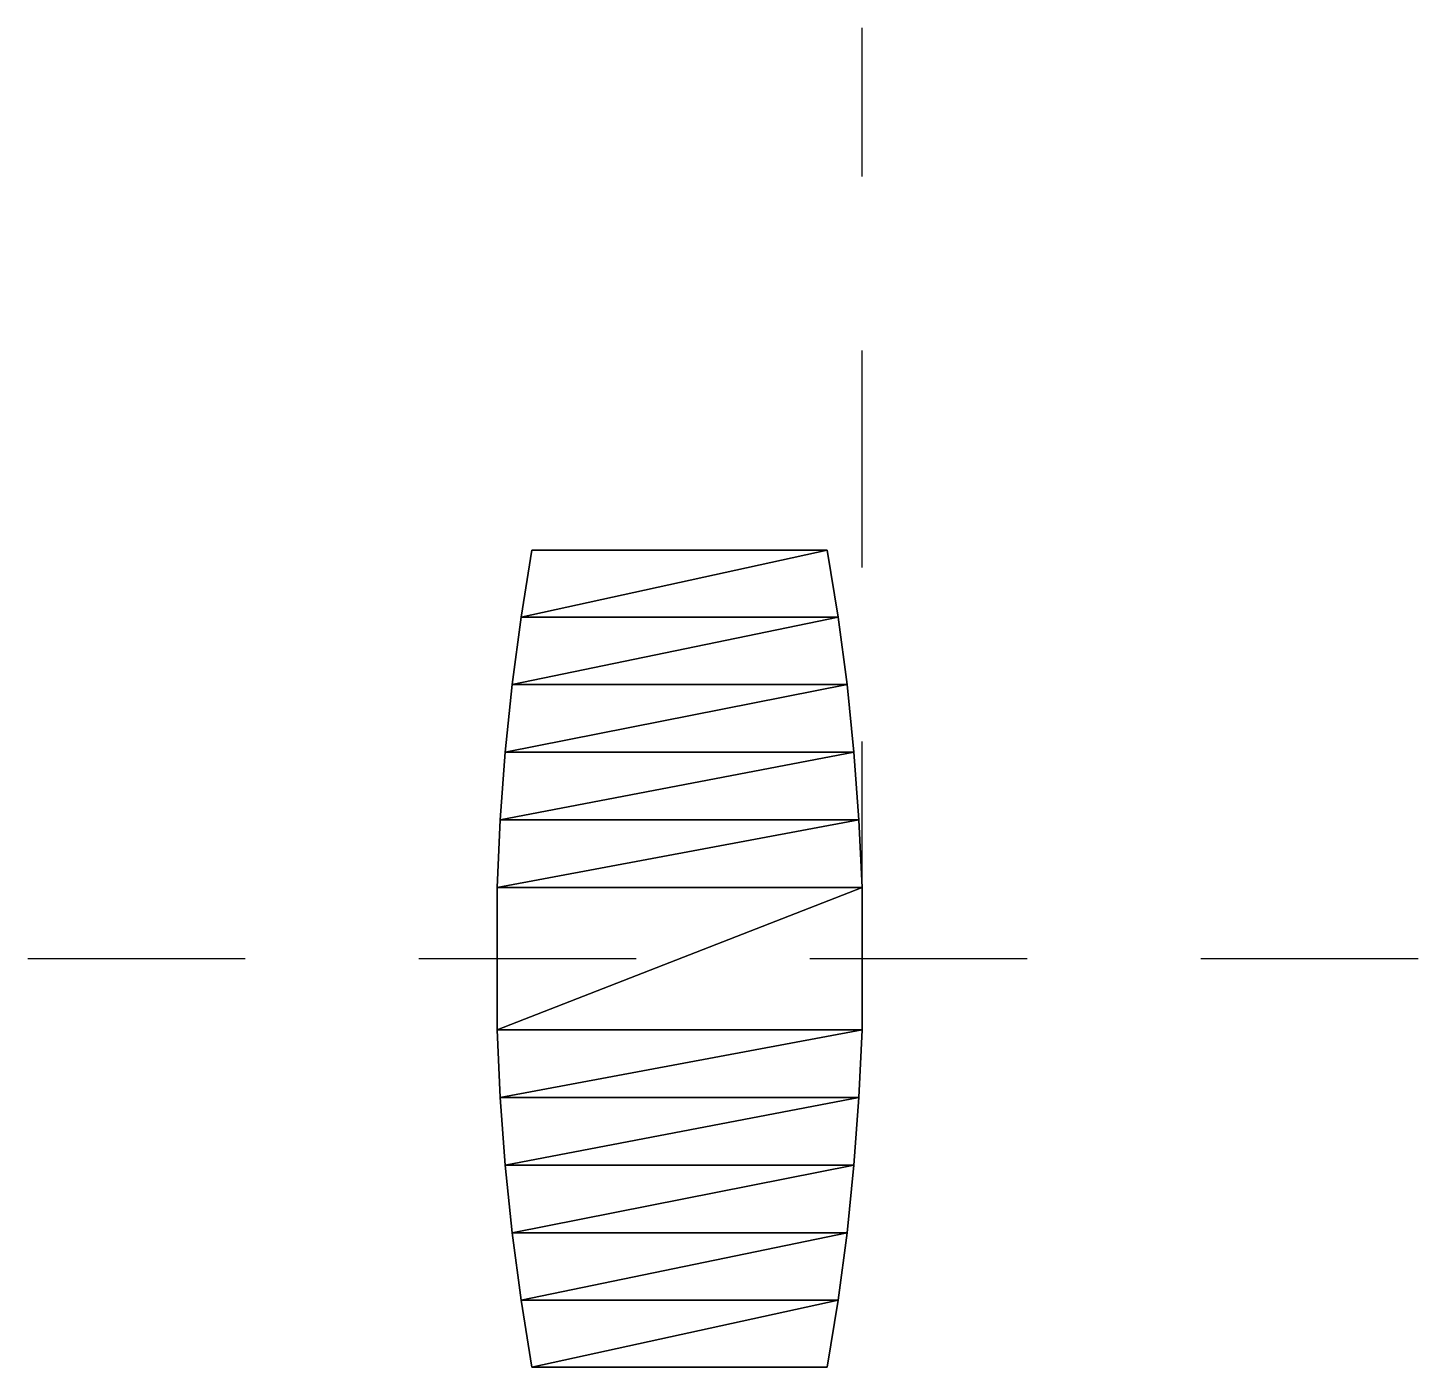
# Model space of a CAD drawing. Extents: x -608.941 to -608.139, y -307.069 to -306.299.
import ezdxf

# ---------------------------------------------------------------- set-up
doc = ezdxf.new("R2010")
doc.units = 0
doc.linetypes.add('HIDDEN2', pattern=[0.1875, 0.125, -0.0625])
doc.layers.get('0').update_dxf_attribs({"linetype": 'CONTINUOUS'})
doc.layers.add('EIXOMOB', color=1, linetype='HIDDEN2')

# ---------------------------------------------------------------- blocks, each defined once
blk = doc.blocks.new('*X5')
mesh = blk.add_polyface()
corners = [(-0.19, -0.235, 0.04667), (-0.02, -0.235, 0.01833), (-0.01376, -0.19645, 0.01729), (-0.19624, -0.19645, 0.04771), (-0.00863, -0.15774, 0.01644), (-0.20137, -0.15774, 0.04856), (-0.00463, -0.11889, 0.01577), (-0.20537, -0.11889, 0.04923), (-0.00175, -0.07994, 0.01529), (-0.20825, -0.07994, 0.04971), (0, -0.04093, 0.015), (-0.21, -0.04093, 0.05), (0, 0.04093, 0.015), (-0.21, 0.04093, 0.05), (-0.00175, 0.07994, 0.01529), (-0.20825, 0.07994, 0.04971), (-0.02, 0.235, 0.01833), (-0.19, 0.235, 0.04667), (-0.19624, 0.19645, 0.04771), (-0.01376, 0.19645, 0.01729), (-0.20137, 0.15774, 0.04856), (-0.00863, 0.15774, 0.01644), (-0.20537, 0.11889, 0.04923), (-0.00463, 0.11889, 0.01577)]
mesh.append_faces([[corners[k] for k in face] for face in [(4, 5, 3), (6, 7, 5), (8, 9, 7), (10, 11, 9), (12, 13, 11), (14, 15, 13), (20, 21, 19), (22, 23, 21), (15, 14, 23)]], dxfattribs={"vtx0": -1, "vtx2": -1})
mesh.append_faces([[corners[k] for k in face] for face in [(3, 0, 2), (2, 4, 3), (4, 6, 5), (6, 8, 7), (8, 10, 9), (10, 12, 11), (12, 14, 13), (19, 16, 18), (18, 20, 19), (20, 22, 21), (22, 15, 23)]], dxfattribs={"vtx1": -1, "vtx2": -1})
mesh.append_faces([[corners[k] for k in face] for face in [(0, 1, 2), (16, 17, 18)]], dxfattribs={"vtx2": -1})
mesh = blk.add_polyface()
corners = [(-0.19624, 0.19645, 0.04771), (-0.19, 0.235, 0.04667), (-0.19, 0.235), (-0.19624, 0.19645), (-0.20137, 0.15774), (-0.20137, 0.15774, 0.04856), (-0.20537, 0.11889), (-0.20537, 0.11889, 0.04923), (-0.20825, 0.07994), (-0.20825, 0.07994, 0.04971), (-0.21, 0.04093), (-0.21, 0.04093, 0.05)]
mesh.append_faces([[corners[k] for k in face] for face in [(0, 2, 3), (3, 5, 0), (4, 7, 5), (6, 9, 7), (8, 11, 9)]], dxfattribs={"vtx0": -1})
mesh.append_faces([[corners[k] for k in face] for face in [(0, 1, 2), (3, 4, 5), (4, 6, 7), (6, 8, 9), (8, 10, 11)]], dxfattribs={"vtx2": -1})
mesh = blk.add_polyface()
corners = [(-0.01376, -0.19645), (-0.02, -0.235), (-0.19, -0.235), (-0.19624, -0.19645), (-0.20137, -0.15774), (-0.00863, -0.15774), (-0.20537, -0.11889), (-0.00463, -0.11889), (-0.20825, -0.07994), (-0.00175, -0.07994), (-0.19624, 0.19645), (-0.19, 0.235), (-0.02, 0.235), (-0.01376, 0.19645), (-0.00863, 0.15774), (-0.20137, 0.15774), (-0.00463, 0.11889), (-0.20537, 0.11889), (-0.00175, 0.07994), (-0.20825, 0.07994), (0, 0.04093), (-0.21, 0.04093), (0, -0.04093), (-0.21, -0.04093)]
mesh.append_faces([[corners[k] for k in face] for face in [(0, 2, 3), (3, 5, 0), (4, 7, 5), (6, 9, 7), (10, 12, 13), (13, 15, 10), (14, 17, 15), (16, 19, 17), (18, 21, 19), (20, 23, 21), (22, 8, 23)]], dxfattribs={"vtx0": -1, "vtx2": -1})
mesh.append_faces([[corners[k] for k in face] for face in [(3, 4, 5), (4, 6, 7), (6, 8, 9), (13, 14, 15), (14, 16, 17), (16, 18, 19), (18, 20, 21), (20, 22, 23), (22, 9, 8)]], dxfattribs={"vtx1": -1, "vtx2": -1})
mesh.append_faces([[corners[k] for k in face] for face in [(0, 1, 2), (10, 11, 12)]], dxfattribs={"vtx2": -1})
mesh = blk.add_polyface()
corners = [(-0.19, 0.235), (-0.19, 0.235, 0.04667), (-0.02, 0.235, 0.01833), (-0.02, 0.235)]
mesh.append_faces([[corners[k] for k in face] for face in [(3, 0, 2)]], dxfattribs={"vtx1": -1})
mesh.append_faces([[corners[k] for k in face] for face in [(0, 1, 2)]], dxfattribs={"vtx2": -1})
mesh = blk.add_polyface()
corners = [(-0.00175, 0.07994, 0.01529), (0, 0.04093, 0.015), (0, 0.04093), (-0.00175, 0.07994), (-0.00463, 0.11889), (-0.00463, 0.11889, 0.01577), (-0.00863, 0.15774), (-0.00863, 0.15774, 0.01644), (-0.01376, 0.19645), (-0.01376, 0.19645, 0.01729), (-0.02, 0.235), (-0.02, 0.235, 0.01833)]
mesh.append_faces([[corners[k] for k in face] for face in [(0, 2, 3), (3, 5, 0), (4, 7, 5), (6, 9, 7), (8, 11, 9)]], dxfattribs={"vtx0": -1})
mesh.append_faces([[corners[k] for k in face] for face in [(0, 1, 2), (3, 4, 5), (4, 6, 7), (6, 8, 9), (8, 10, 11)]], dxfattribs={"vtx2": -1})
mesh = blk.add_polyface()
corners = [(-0.21, -0.04093), (-0.21, -0.04093, 0.05), (-0.21, 0.04093, 0.05), (-0.21, 0.04093)]
mesh.append_faces([[corners[k] for k in face] for face in [(3, 0, 2)]], dxfattribs={"vtx1": -1})
mesh.append_faces([[corners[k] for k in face] for face in [(0, 1, 2)]], dxfattribs={"vtx2": -1})
mesh = blk.add_polyface()
corners = [(0, 0.04093), (0, 0.04093, 0.015), (0, -0.04093, 0.015), (0, -0.04093)]
mesh.append_faces([[corners[k] for k in face] for face in [(3, 0, 2)]], dxfattribs={"vtx1": -1})
mesh.append_faces([[corners[k] for k in face] for face in [(0, 1, 2)]], dxfattribs={"vtx2": -1})
mesh = blk.add_polyface()
corners = [(-0.20825, -0.07994, 0.04971), (-0.21, -0.04093, 0.05), (-0.21, -0.04093), (-0.20825, -0.07994), (-0.20537, -0.11889), (-0.20537, -0.11889, 0.04923), (-0.20137, -0.15774), (-0.20137, -0.15774, 0.04856), (-0.19624, -0.19645), (-0.19624, -0.19645, 0.04771), (-0.19, -0.235), (-0.19, -0.235, 0.04667)]
mesh.append_faces([[corners[k] for k in face] for face in [(0, 2, 3), (3, 5, 0), (4, 7, 5), (6, 9, 7), (8, 11, 9)]], dxfattribs={"vtx0": -1})
mesh.append_faces([[corners[k] for k in face] for face in [(0, 1, 2), (3, 4, 5), (4, 6, 7), (6, 8, 9), (8, 10, 11)]], dxfattribs={"vtx2": -1})
mesh = blk.add_polyface()
corners = [(-0.01376, -0.19645, 0.01729), (-0.02, -0.235, 0.01833), (-0.02, -0.235), (-0.01376, -0.19645), (-0.00863, -0.15774), (-0.00863, -0.15774, 0.01644), (-0.00463, -0.11889), (-0.00463, -0.11889, 0.01577), (-0.00175, -0.07994), (-0.00175, -0.07994, 0.01529), (0, -0.04093), (0, -0.04093, 0.015)]
mesh.append_faces([[corners[k] for k in face] for face in [(0, 2, 3), (3, 5, 0), (4, 7, 5), (6, 9, 7), (8, 11, 9)]], dxfattribs={"vtx0": -1})
mesh.append_faces([[corners[k] for k in face] for face in [(0, 1, 2), (3, 4, 5), (4, 6, 7), (6, 8, 9), (8, 10, 11)]], dxfattribs={"vtx2": -1})
mesh = blk.add_polyface()
corners = [(-0.02, -0.235), (-0.02, -0.235, 0.01833), (-0.19, -0.235, 0.04667), (-0.19, -0.235)]
mesh.append_faces([[corners[k] for k in face] for face in [(3, 0, 2)]], dxfattribs={"vtx1": -1})
mesh.append_faces([[corners[k] for k in face] for face in [(0, 1, 2)]], dxfattribs={"vtx2": -1})
blk = doc.blocks.new('TECLADO')
blk.add_blockref('*X5', (0, 0))

msp = doc.modelspace()

# ---------------------------------------------------------------- linework, layer by layer
at = {"layer": 'EIXOMOB'}
for p, q in [((-608.46148, -306.83428), (-608.46148, -306.29875)), ((-608.94149, -306.83428), (-608.1386, -306.83428))]:
    msp.add_line(p, q, dxfattribs=at)

# ---------------------------------------------------------------- block references
msp.add_blockref('TECLADO', (-608.46148, -306.83428))

doc.saveas('drawing.dxf')
